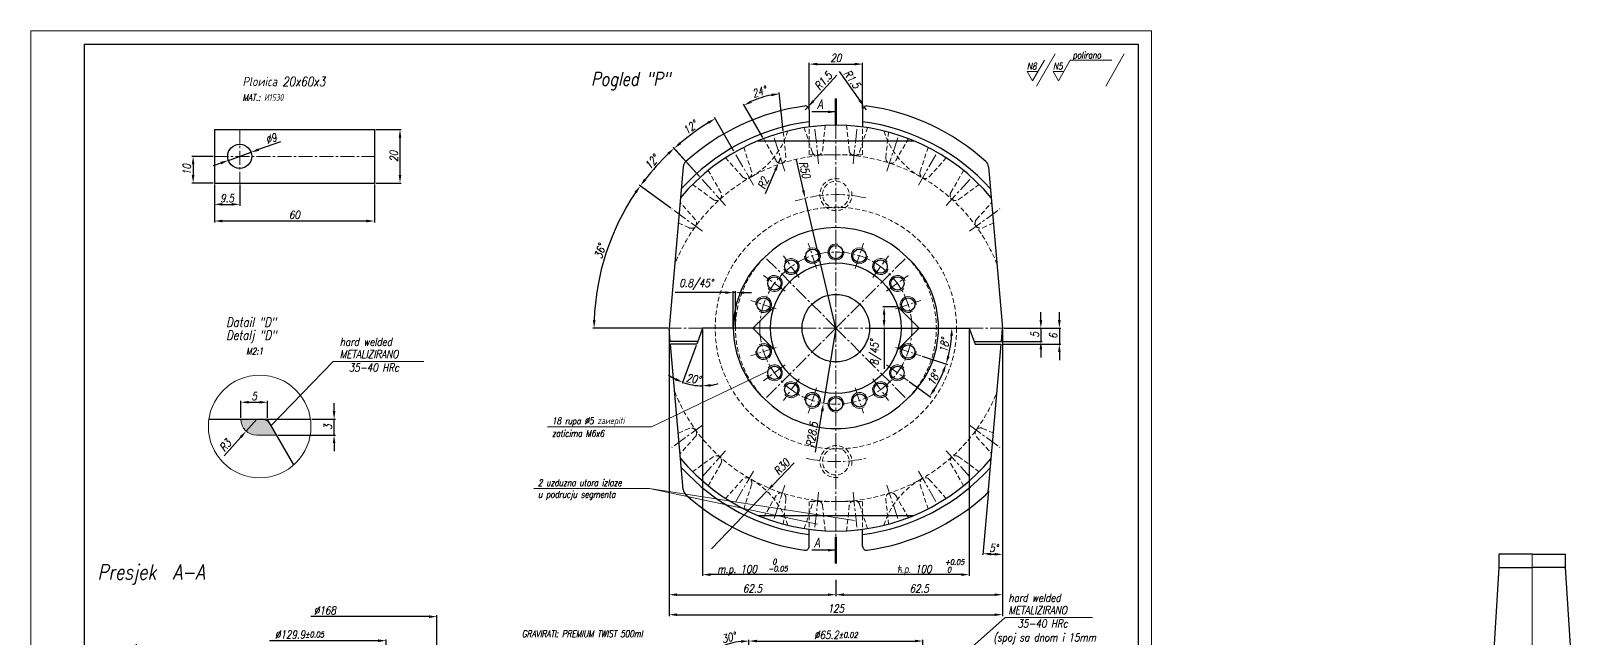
# Model space of a CAD drawing. Extents: x 459 to 1045, y -63 to 613.
# Drawn here: x 459 to 1038, y 386 to 613 of the extents above; entities that cross this region are included whole.
import ezdxf

# ---------------------------------------------------------------- set-up
doc = ezdxf.new("R2010")
doc.units = 0
doc.header["$LTSCALE"] = 7
doc.header["$MEASUREMENT"] = 0
doc.linetypes.add('CENTER2', pattern=[1.125, 0.75, -0.125, 0.125, -0.125])
doc.linetypes.add('HIDDEN', pattern=[0.375, 0.25, -0.125])
doc.layers.get('0').update_dxf_attribs({"linetype": 'CONTINUOUS', "lineweight": 15})
for name, color, linetype, lineweight in [('1', 1, 'CENTER2', 15), ('2', 2, 'HIDDEN', 15), ('3', 3, 'CONTINUOUS', 30), ('4', 5, 'CONTINUOUS', 50), ('8', 250, 'CONTINUOUS', 15)]:
    doc.layers.add(name, color=color, linetype=linetype, lineweight=lineweight)
doc.styles.add('ITALICT', font='ITALICT.shx', dxfattribs={"width": 0.8, "height": 3})
doc.dimstyles.get("Standard").update_dxf_attribs({"dimtxt": 3, "dimasz": 3, "dimexe": 0.5, "dimexo": 0.5, "dimgap": 0.8, "dimtad": 1, "dimdsep": 46, "dimtxsty": 'ITALICT', "dimcen": 0.09, "dimazin": 2, "dimtfac": 1, "dimtmove": 0, "dimatfit": 3, "dimfxl": 1, "dimtolj": 1, "dimtzin": 0, "dimarcsym": 0})

# ---------------------------------------------------------------- blocks, each defined once
blk = doc.blocks.new('*D4')
at = {"color": 0, "lineweight": -2, "transparency": 16777216}
for p, q in [((751.16, 583.84), (751.16, 601.02)), ((754.16, 600.52), (768.16, 600.52)), ((771.16, 583.84), (771.16, 601.02))]:
    blk.add_line(p, q, dxfattribs=at)
at = {"color": 0, "transparency": 16777216}
for points in [[(754.16, 601.02), (754.16, 600.02), (751.16, 600.52)], [(768.16, 601.02), (768.16, 600.02), (771.16, 600.52)]]:
    blk.add_solid(points, dxfattribs=at)
at = {"color": 0, "transparency": 16777216, "insert": (761.16, 602.82), "char_height": 3, "attachment_point": 5, "style": 'ITALICT'}
blk.add_mtext('\\A1;20', dxfattribs=at)
blk = doc.blocks.new('*D5')
at = {"color": 0, "lineweight": -2, "transparency": 16777216}
for p, q in [((740.46, 565.36), (739.67, 563.53)), ((734.77, 552.11), (738.49, 560.77))]:
    blk.add_line(p, q, dxfattribs=at)
at = {"color": 0, "transparency": 16777216}
blk.add_solid([(738.03, 560.97), (738.95, 560.57), (739.67, 563.53)], dxfattribs=at)
at = {"color": 0, "transparency": 16777216, "insert": (733.92, 555.96), "char_height": 3, "attachment_point": 5, "rotation": 66.75958, "style": 'ITALICT'}
blk.add_mtext('\\A1;R2', dxfattribs=at)
blk = doc.blocks.new('*D6')
at = {"color": 0, "lineweight": -2, "transparency": 16777216}
for p, q in [((719.71, 514.95), (700.94, 514.95)), ((722.71, 502.14), (722.71, 515.45)), ((723.59, 514.95), (722.71, 514.95)), ((723.59, 502.14), (723.59, 515.45)), ((726.59, 514.95), (729.59, 514.95))]:
    blk.add_line(p, q, dxfattribs=at)
at = {"color": 0, "transparency": 16777216}
for points in [[(719.71, 515.45), (719.71, 514.45), (722.71, 514.95)], [(726.59, 515.45), (726.59, 514.45), (723.59, 514.95)]]:
    blk.add_solid(points, dxfattribs=at)
at = {"color": 0, "transparency": 16777216, "insert": (708.83, 518.03), "char_height": 3, "attachment_point": 5, "style": 'ITALICT'}
blk.add_mtext('\\A1;0.8/45%%d', dxfattribs=at)
blk = doc.blocks.new('*D7')
at = {"color": 0, "lineweight": -2, "transparency": 16777216}
for p, q in [((837.99, 504.64), (837.99, 507.64)), ((824.16, 501.64), (838.49, 501.64)), ((837.99, 501.64), (837.99, 496.64)), ((823.73, 496.64), (838.49, 496.64)), ((837.99, 493.64), (837.99, 490.64))]:
    blk.add_line(p, q, dxfattribs=at)
at = {"color": 0, "transparency": 16777216}
for points in [[(837.49, 504.64), (838.49, 504.64), (837.99, 501.64)], [(837.49, 493.64), (838.49, 493.64), (837.99, 496.64)]]:
    blk.add_solid(points, dxfattribs=at)
at = {"color": 0, "transparency": 16777216, "insert": (835.69, 499.14), "char_height": 3, "attachment_point": 5, "rotation": 90, "style": 'ITALICT'}
blk.add_mtext('\\A1;5', dxfattribs=at)
blk = doc.blocks.new('*D8')
at = {"color": 0, "lineweight": -2, "transparency": 16777216}
for p, q in [((844.92, 504.64), (844.92, 507.64)), ((838.49, 501.64), (845.42, 501.64)), ((844.92, 501.64), (844.92, 495.64)), ((823.64, 495.64), (845.42, 495.64)), ((844.92, 492.64), (844.92, 489.64))]:
    blk.add_line(p, q, dxfattribs=at)
at = {"color": 0, "transparency": 16777216}
for points in [[(844.42, 504.64), (845.42, 504.64), (844.92, 501.64)], [(844.42, 492.64), (845.42, 492.64), (844.92, 495.64)]]:
    blk.add_solid(points, dxfattribs=at)
at = {"color": 0, "transparency": 16777216, "insert": (842.62, 498.64), "char_height": 3, "attachment_point": 5, "rotation": 90, "style": 'ITALICT'}
blk.add_mtext('\\A1;6', dxfattribs=at)
blk = doc.blocks.new('*D9')
at = {"color": 0, "lineweight": -2, "transparency": 16777216}
for p, q in [((709.98, 558.49), (700.19, 569.37)), ((699.27, 546.61), (687.44, 555.21))]:
    blk.add_line(p, q, dxfattribs=at)
blk.add_arc((761.16, 501.64), 90.63, 133.89671, 142.10329, dxfattribs=at)
at = {"color": 0, "transparency": 16777216}
for points in [[(697.99, 567.32), (698.67, 566.58), (700.52, 568.99)], [(690.05, 557.01), (689.25, 557.61), (687.84, 554.91)]]:
    blk.add_solid(points, dxfattribs=at)
at = {"color": 0, "transparency": 16777216, "insert": (692.11, 563.83), "char_height": 3, "attachment_point": 5, "rotation": 48, "style": 'ITALICT'}
blk.add_mtext('\\A1;12°', dxfattribs=at)
blk = doc.blocks.new('*D10')
at = {"color": 0, "lineweight": -2, "transparency": 16777216}
for p, q in [((722.91, 567.89), (715.62, 580.52)), ((709.98, 558.49), (700.22, 569.33))]:
    blk.add_line(p, q, dxfattribs=at)
blk.add_arc((761.16, 501.64), 90.58, 121.89764, 130.10236, dxfattribs=at)
at = {"color": 0, "transparency": 16777216}
for points in [[(713.04, 578.98), (713.56, 578.12), (715.87, 580.09)], [(703.14, 570.55), (702.49, 571.31), (700.55, 568.96)]]:
    blk.add_solid(points, dxfattribs=at)
at = {"color": 0, "transparency": 16777216, "insert": (706.57, 576.79), "char_height": 3, "attachment_point": 5, "rotation": 36, "style": 'ITALICT'}
blk.add_mtext('\\A1;12°', dxfattribs=at)
blk = doc.blocks.new('*D11')
at = {"color": 0, "lineweight": -2, "transparency": 16777216}
for p, q in [((746.22, 564.7), (748.94, 553.22)), ((761.16, 501.64), (749.64, 550.3))]:
    blk.add_line(p, q, dxfattribs=at)
at = {"color": 0, "transparency": 16777216}
blk.add_solid([(749.43, 553.33), (748.46, 553.1), (749.64, 550.3)], dxfattribs=at)
at = {"color": 0, "transparency": 16777216, "insert": (749.48, 560.95), "char_height": 3, "attachment_point": 5, "rotation": 283.32996, "style": 'ITALICT'}
blk.add_mtext('\\A1;R50', dxfattribs=at)
blk = doc.blocks.new('*D12')
at = {"color": 0, "lineweight": -2, "transparency": 16777216}
for p, q in [((823.66, 461.79), (823.66, 416.4)), ((818.33, 440.71), (816.23, 416.72))]:
    blk.add_line(p, q, dxfattribs=at)
blk.add_arc((823.66, 501.64), 84.74, 267.02843, 267.97157, dxfattribs=at)
at = {"color": 0, "transparency": 16777216}
for points in [[(819.24, 416.52), (819.31, 417.51), (816.28, 417.22)], [(820.67, 417.45), (820.66, 416.45), (823.66, 416.9)]]:
    blk.add_solid(points, dxfattribs=at)
at = {"color": 0, "transparency": 16777216, "insert": (820.34, 419.27), "char_height": 3, "attachment_point": 5, "rotation": 357.68914, "style": 'ITALICT'}
blk.add_mtext('\\A1;5°', dxfattribs=at)
blk = doc.blocks.new('*D13')
at = {"color": 0, "lineweight": -2, "transparency": 16777216}
for p, q in [((698.66, 501.14), (698.66, 401.3)), ((761.16, 407.34), (761.16, 401.3)), ((701.66, 401.8), (758.16, 401.8))]:
    blk.add_line(p, q, dxfattribs=at)
at = {"color": 0, "transparency": 16777216}
for points in [[(701.66, 402.3), (701.66, 401.3), (698.66, 401.8)], [(758.16, 402.3), (758.16, 401.3), (761.16, 401.8)]]:
    blk.add_solid(points, dxfattribs=at)
at = {"color": 0, "transparency": 16777216, "insert": (729.91, 404.1), "char_height": 3, "attachment_point": 5, "style": 'ITALICT'}
blk.add_mtext('\\A1;62.5', dxfattribs=at)
blk = doc.blocks.new('*D14')
at = {"color": 0, "lineweight": -2, "transparency": 16777216}
for p, q in [((823.66, 501.14), (823.66, 401.3)), ((761.16, 407.34), (761.16, 401.3)), ((764.16, 401.8), (820.66, 401.8))]:
    blk.add_line(p, q, dxfattribs=at)
at = {"color": 0, "transparency": 16777216}
for points in [[(764.16, 402.3), (764.16, 401.3), (761.16, 401.8)], [(820.66, 402.3), (820.66, 401.3), (823.66, 401.8)]]:
    blk.add_solid(points, dxfattribs=at)
at = {"color": 0, "transparency": 16777216, "insert": (792.41, 404.1), "char_height": 3, "attachment_point": 5, "style": 'ITALICT'}
blk.add_mtext('\\A1;62.5', dxfattribs=at)
blk = doc.blocks.new('*D15')
at = {"color": 0, "lineweight": -2, "transparency": 16777216}
for p, q in [((728.56, 358.12), (728.56, 384.94)), ((731.56, 384.44), (790.76, 384.44)), ((793.76, 358.12), (793.76, 384.94))]:
    blk.add_line(p, q, dxfattribs=at)
at = {"color": 0, "transparency": 16777216}
for points in [[(731.56, 384.94), (731.56, 383.94), (728.56, 384.44)], [(790.76, 384.94), (790.76, 383.94), (793.76, 384.44)]]:
    blk.add_solid(points, dxfattribs=at)
at = {"color": 0, "transparency": 16777216, "insert": (761.16, 386.74), "char_height": 3, "attachment_point": 5, "style": 'ITALICT'}
blk.add_mtext('\\A1;%%c65.2{}{\\H0.71x;\\C3;%%p0.02}', dxfattribs=at)
blk = doc.blocks.new('*D42')
at = {"color": 0, "lineweight": -2, "transparency": 16777216}
for p, q in [((589.58, 384.58), (548.84, 384.58)), ((592.58, 364.62), (592.58, 385.08))]:
    blk.add_line(p, q, dxfattribs=at)
at = {"color": 0, "transparency": 16777216}
blk.add_solid([(589.58, 385.08), (589.58, 384.08), (592.58, 384.58)], dxfattribs=at)
at = {"color": 0, "transparency": 16777216, "insert": (560.11, 386.88), "char_height": 3, "attachment_point": 5, "style": 'ITALICT'}
blk.add_mtext('\\A1;%%c129.9{}{\\H0.71x;\\C3;%%p0.05}', dxfattribs=at)
blk = doc.blocks.new('*D43')
at = {"color": 0, "lineweight": -2, "transparency": 16777216}
for p, q in [((608.63, 393.58), (564.38, 393.58)), ((611.63, 340.92), (611.63, 394.08))]:
    blk.add_line(p, q, dxfattribs=at)
at = {"color": 0, "transparency": 16777216}
blk.add_solid([(608.63, 394.08), (608.63, 393.08), (611.63, 393.58)], dxfattribs=at)
at = {"color": 0, "transparency": 16777216, "insert": (569.63, 395.88), "char_height": 3, "attachment_point": 5, "style": 'ITALICT'}
blk.add_mtext('\\A1;%%c168', dxfattribs=at)
blk = doc.blocks.new('*D47')
at = {"color": 0, "lineweight": -2, "transparency": 16777216}
for p, q in [((733.72, 573.04), (726.5, 585.54)), ((741.4, 575.54), (739.89, 589.89))]:
    blk.add_line(p, q, dxfattribs=at)
blk.add_arc((743.43, 556.22), 33.36, 101.15478, 114.84522, dxfattribs=at)
at = {"color": 0, "transparency": 16777216}
for points in [[(729.65, 586.04), (729.19, 586.93), (726.75, 585.1)], [(736.9, 589.44), (737.05, 588.45), (739.95, 589.39)]]:
    blk.add_solid(points, dxfattribs=at)
at = {"color": 0, "transparency": 16777216, "insert": (732.41, 590.13), "char_height": 3, "attachment_point": 5, "rotation": 18, "style": 'ITALICT'}
blk.add_mtext('\\A1;24°', dxfattribs=at)
blk = doc.blocks.new('*D49')
at = {"color": 0, "lineweight": -2, "transparency": 16777216}
for p, q in [((762.41, 597.73), (770.05, 587)), ((772.66, 583.34), (771.79, 584.56))]:
    blk.add_line(p, q, dxfattribs=at)
at = {"color": 0, "transparency": 16777216}
blk.add_solid([(770.46, 587.29), (769.65, 586.71), (771.79, 584.56)], dxfattribs=at)
at = {"color": 0, "transparency": 16777216, "insert": (767.23, 594.92), "char_height": 3, "attachment_point": 5, "rotation": 305.47659, "style": 'ITALICT'}
blk.add_mtext('\\A1;R1.5', dxfattribs=at)
blk = doc.blocks.new('*D50')
at = {"color": 0, "lineweight": -2, "transparency": 16777216}
for p, q in [((761.55, 596.42), (752.69, 586.67)), ((749.66, 583.34), (750.67, 584.45))]:
    blk.add_line(p, q, dxfattribs=at)
at = {"color": 0, "transparency": 16777216}
blk.add_solid([(752.32, 587), (753.06, 586.33), (750.67, 584.45)], dxfattribs=at)
at = {"color": 0, "transparency": 16777216, "insert": (756.43, 594.2), "char_height": 3, "attachment_point": 5, "rotation": 47.732, "style": 'ITALICT'}
blk.add_mtext('\\A1;R1.5', dxfattribs=at)
blk = doc.blocks.new('*D52')
at = {"color": 0, "lineweight": -2, "transparency": 16777216}
for p, q in [((499.05, 367.12), (499.05, 383.28)), ((527.13, 367.12), (498.55, 367.12)), ((499.05, 360.62), (499.05, 364.12)), ((527.13, 357.62), (498.55, 357.62))]:
    blk.add_line(p, q, dxfattribs=at)
at = {"color": 0, "transparency": 16777216}
for points in [[(498.55, 364.12), (499.55, 364.12), (499.05, 367.12)], [(498.55, 360.62), (499.55, 360.62), (499.05, 357.62)]]:
    blk.add_solid(points, dxfattribs=at)
at = {"color": 0, "transparency": 16777216, "insert": (495.76, 376.7), "char_height": 3, "attachment_point": 5, "rotation": 90, "style": 'ITALICT'}
blk.add_mtext('\\A1;9.5{}{\\H0.71x;\\C3;\\S+0.1^ -0.0;}', dxfattribs=at)
blk = doc.blocks.new('*D62')
at = {"color": 0, "lineweight": -2, "transparency": 16777216}
for p, q in [((711.16, 501.14), (711.16, 408.81)), ((811.16, 501.14), (811.16, 408.81)), ((808.16, 409.31), (714.16, 409.31))]:
    blk.add_line(p, q, dxfattribs=at)
at = {"color": 0, "transparency": 16777216}
for points in [[(714.16, 409.81), (714.16, 408.81), (711.16, 409.31)], [(808.16, 409.81), (808.16, 408.81), (811.16, 409.31)]]:
    blk.add_solid(points, dxfattribs=at)
blk = doc.blocks.new('*D63')
at = {"color": 0, "lineweight": -2, "transparency": 16777216}
for p, q in [((783.82, 509.64), (778.72, 509.64)), ((779.22, 506.64), (779.22, 504.64)), ((779.22, 501.64), (779.22, 486.42))]:
    blk.add_line(p, q, dxfattribs=at)
at = {"color": 0, "transparency": 16777216}
for points in [[(778.72, 506.64), (779.72, 506.64), (779.22, 509.64)], [(778.72, 504.64), (779.72, 504.64), (779.22, 501.64)]]:
    blk.add_solid(points, dxfattribs=at)
at = {"color": 0, "transparency": 16777216, "insert": (776.13, 492.53), "char_height": 3, "attachment_point": 5, "rotation": 90, "style": 'ITALICT'}
blk.add_mtext('\\A1;8/45°', dxfattribs=at)
blk = doc.blocks.new('*D64')
at = {"color": 0, "lineweight": -2, "transparency": 16777216}
for p, q in [((588.69, 575.98), (598.27, 575.98)), ((597.77, 572.98), (597.77, 558.98)), ((588.69, 555.98), (598.27, 555.98))]:
    blk.add_line(p, q, dxfattribs=at)
at = {"color": 0, "transparency": 16777216}
for points in [[(597.27, 572.98), (598.27, 572.98), (597.77, 575.98)], [(597.27, 558.98), (598.27, 558.98), (597.77, 555.98)]]:
    blk.add_solid(points, dxfattribs=at)
at = {"color": 0, "transparency": 16777216, "insert": (595.47, 565.98), "char_height": 3, "attachment_point": 5, "rotation": 90, "style": 'ITALICT'}
blk.add_mtext('\\A1;20', dxfattribs=at)
blk = doc.blocks.new('*D65')
at = {"color": 0, "lineweight": -2, "transparency": 16777216}
for p, q in [((528.19, 555.48), (528.19, 541.25)), ((588.19, 555.48), (588.19, 541.25)), ((585.19, 541.75), (531.19, 541.75))]:
    blk.add_line(p, q, dxfattribs=at)
at = {"color": 0, "transparency": 16777216}
for points in [[(531.19, 542.25), (531.19, 541.25), (528.19, 541.75)], [(585.19, 542.25), (585.19, 541.25), (588.19, 541.75)]]:
    blk.add_solid(points, dxfattribs=at)
at = {"color": 0, "transparency": 16777216, "insert": (558.19, 544.05), "char_height": 3, "attachment_point": 5, "style": 'ITALICT'}
blk.add_mtext('\\A1;60', dxfattribs=at)
blk = doc.blocks.new('*D66')
at = {"color": 0, "lineweight": -2, "transparency": 16777216}
for p, q in [((528.19, 555.48), (528.19, 547.5)), ((537.69, 555.48), (537.69, 547.5)), ((531.19, 548), (534.69, 548))]:
    blk.add_line(p, q, dxfattribs=at)
at = {"color": 0, "transparency": 16777216}
for points in [[(531.19, 548.5), (531.19, 547.5), (528.19, 548)], [(534.69, 548.5), (534.69, 547.5), (537.69, 548)]]:
    blk.add_solid(points, dxfattribs=at)
at = {"color": 0, "transparency": 16777216, "insert": (532.94, 550.3), "char_height": 3, "attachment_point": 5, "style": 'ITALICT'}
blk.add_mtext('\\A1;9.5', dxfattribs=at)
blk = doc.blocks.new('*D67')
at = {"color": 0, "lineweight": -2, "transparency": 16777216}
for p, q in [((527.69, 565.98), (519.72, 565.98)), ((520.22, 562.98), (520.22, 558.98)), ((527.69, 555.98), (519.72, 555.98))]:
    blk.add_line(p, q, dxfattribs=at)
at = {"color": 0, "transparency": 16777216}
for points in [[(519.72, 562.98), (520.72, 562.98), (520.22, 565.98)], [(519.72, 558.98), (520.72, 558.98), (520.22, 555.98)]]:
    blk.add_solid(points, dxfattribs=at)
at = {"color": 0, "transparency": 16777216, "insert": (517.92, 560.98), "char_height": 3, "attachment_point": 5, "rotation": 90, "style": 'ITALICT'}
blk.add_mtext('\\A1;10', dxfattribs=at)
blk = doc.blocks.new('*D68')
at = {"color": 0, "lineweight": -2, "transparency": 16777216}
for p, q in [((533.45, 564.47), (541.93, 567.49)), ((552.97, 571.41), (544.76, 568.49)), ((530.62, 563.47), (527.8, 562.46))]:
    blk.add_line(p, q, dxfattribs=at)
at = {"color": 0, "transparency": 16777216}
for points in [[(544.59, 568.96), (544.92, 568.02), (541.93, 567.49)], [(530.46, 563.94), (530.79, 562.99), (533.45, 564.47)]]:
    blk.add_solid(points, dxfattribs=at)
at = {"color": 0, "transparency": 16777216, "insert": (549.5, 572.62), "char_height": 3, "attachment_point": 5, "rotation": 19.57475, "style": 'ITALICT'}
blk.add_mtext('\\A1;∅9', dxfattribs=at)
blk = doc.blocks.new('*D72')
at = {"color": 0, "lineweight": -2, "transparency": 16777216}
for p, q in [((699.27, 546.61), (687.43, 555.21)), ((698.16, 501.64), (670.03, 501.64))]:
    blk.add_line(p, q, dxfattribs=at)
blk.add_arc((761.16, 501.64), 90.64, 145.89648, 178.10352, dxfattribs=at)
at = {"color": 0, "transparency": 16777216}
for points in [[(685.7, 552.75), (686.52, 552.18), (687.84, 554.92)], [(671.07, 504.64), (670.07, 504.65), (670.53, 501.64)]]:
    blk.add_solid(points, dxfattribs=at)
at = {"color": 0, "transparency": 16777216, "insert": (672.77, 530.36), "char_height": 3, "attachment_point": 5, "rotation": 72, "style": 'ITALICT'}
blk.add_mtext('\\A1;36°', dxfattribs=at)
blk = doc.blocks.new('*D73')
at = {"color": 0, "lineweight": -2, "transparency": 16777216}
for p, q in [((745.56, 451.24), (737.38, 442.73)), ((714.5, 418.95), (735.3, 440.57))]:
    blk.add_line(p, q, dxfattribs=at)
at = {"color": 0, "transparency": 16777216}
blk.add_solid([(737.02, 443.08), (737.74, 442.39), (735.3, 440.57)], dxfattribs=at)
at = {"color": 0, "transparency": 16777216, "insert": (740.85, 449.66), "char_height": 3, "attachment_point": 5, "rotation": 46.11017, "style": 'ITALICT'}
blk.add_mtext('\\A1;R30', dxfattribs=at)
blk = doc.blocks.new('*D84')
at = {"color": 0, "lineweight": -2, "transparency": 16777216}
for p, q in [((761.16, 501.64), (756.51, 473.53)), ((753.48, 455.2), (756.02, 470.57))]:
    blk.add_line(p, q, dxfattribs=at)
at = {"color": 0, "transparency": 16777216}
blk.add_solid([(755.53, 470.65), (756.52, 470.49), (756.51, 473.53)], dxfattribs=at)
at = {"color": 0, "transparency": 16777216, "insert": (752.24, 461.78), "char_height": 3, "attachment_point": 5, "rotation": 80.60445, "style": 'ITALICT'}
blk.add_mtext('\\A1;R28.5', dxfattribs=at)
blk = doc.blocks.new('*D85')
at = {"color": 0, "lineweight": -2, "transparency": 16777216}
blk.add_line((793.5, 491.14), (802.97, 488.06), dxfattribs=at)
blk.add_arc((761.16, 501.64), 43.46, 345.95615, 356.04385, dxfattribs=at)
at = {"color": 0, "transparency": 16777216}
for points in [[(804.02, 498.66), (805.02, 498.63), (804.62, 501.64)], [(803.8, 490.96), (802.84, 491.24), (802.49, 488.22)]]:
    blk.add_solid(points, dxfattribs=at)
at = {"color": 0, "transparency": 16777216, "insert": (801.81, 495.21), "char_height": 3, "attachment_point": 5, "rotation": 81, "style": 'ITALICT'}
blk.add_mtext('\\A1;18°', dxfattribs=at)
blk = doc.blocks.new('*D86')
at = {"color": 0, "lineweight": -2, "transparency": 16777216}
for p, q in [((793.5, 491.14), (802.95, 488.07)), ((788.67, 481.66), (796.71, 475.82))]:
    blk.add_line(p, q, dxfattribs=at)
blk.add_arc((761.16, 501.64), 43.43, 327.95825, 338.04175, dxfattribs=at)
at = {"color": 0, "transparency": 16777216}
for points in [[(800.98, 485.57), (801.92, 485.23), (802.47, 488.22)], [(798.4, 478.32), (797.57, 478.88), (796.3, 476.11)]]:
    blk.add_solid(points, dxfattribs=at)
at = {"color": 0, "transparency": 16777216, "insert": (797.81, 482.97), "char_height": 3, "attachment_point": 5, "rotation": 63, "style": 'ITALICT'}
blk.add_mtext('\\A1;18°', dxfattribs=at)
blk = doc.blocks.new('*D87')
at = {"color": 0, "lineweight": -2, "transparency": 16777216}
for p, q in [((711.16, 500.64), (711.16, 479.52)), ((708.81, 495.17), (703.6, 480.85))]:
    blk.add_line(p, q, dxfattribs=at)
for start, end in [(234.09187, 242.04594), (250, 270), (277.95406, 285.90813)]:
    blk.add_arc((711.16, 501.64), 21.63, start, end, dxfattribs=at)
at = {"color": 0, "transparency": 16777216}
for points in [[(701.23, 483), (700.82, 482.08), (703.77, 481.32)], [(714.19, 479.73), (714.12, 480.72), (711.16, 480.02)]]:
    blk.add_solid(points, dxfattribs=at)
at = {"color": 0, "transparency": 16777216, "insert": (707.73, 482.62), "char_height": 3, "attachment_point": 5, "rotation": 349.75771, "style": 'ITALICT'}
blk.add_mtext('\\A1;20°', dxfattribs=at)
blk = doc.blocks.new('*D91')
at = {"color": 0, "lineweight": -2, "transparency": 16777216}
for p, q in [((698.66, 501.14), (698.66, 393.81)), ((823.66, 501.14), (823.66, 393.81)), ((701.66, 394.31), (820.66, 394.31))]:
    blk.add_line(p, q, dxfattribs=at)
at = {"color": 0, "transparency": 16777216}
for points in [[(701.66, 394.81), (701.66, 393.81), (698.66, 394.31)], [(820.66, 394.81), (820.66, 393.81), (823.66, 394.31)]]:
    blk.add_solid(points, dxfattribs=at)
at = {"color": 0, "transparency": 16777216, "insert": (761.16, 396.61), "char_height": 3, "attachment_point": 5, "style": 'ITALICT'}
blk.add_mtext('\\A1;125', dxfattribs=at)
blk = doc.blocks.new('*D92')
at = {"color": 0, "lineweight": -2, "transparency": 16777216}
for p, q in [((728.56, 358.62), (728.56, 384.95)), ((723.41, 366.55), (714.9, 381.29))]:
    blk.add_line(p, q, dxfattribs=at)
blk.add_arc((728.56, 357.62), 26.83, 96.40933, 113.59067, dxfattribs=at)
at = {"color": 0, "transparency": 16777216}
for points in [[(718.05, 381.76), (717.6, 382.66), (715.15, 380.86)], [(725.54, 384.78), (725.6, 383.79), (728.56, 384.45)]]:
    blk.add_solid(points, dxfattribs=at)
at = {"color": 0, "transparency": 16777216, "insert": (721.02, 385.76), "char_height": 3, "attachment_point": 5, "rotation": 15, "style": 'ITALICT'}
blk.add_mtext('\\A1;30°', dxfattribs=at)
blk = doc.blocks.new('*D97')
at = {"color": 0, "lineweight": -2, "transparency": 16777216}
for p, q in [((544.11, 467.57), (540.12, 463.08)), ((531.88, 453.82), (538.13, 460.84))]:
    blk.add_line(p, q, dxfattribs=at)
at = {"color": 0, "transparency": 16777216}
blk.add_solid([(537.75, 461.17), (538.5, 460.51), (540.12, 463.08)], dxfattribs=at)
at = {"color": 0, "transparency": 16777216, "insert": (532.29, 457.74), "char_height": 3, "attachment_point": 5, "rotation": 48.34811, "style": 'ITALICT'}
blk.add_mtext('\\A1;R3', dxfattribs=at)
blk = doc.blocks.new('*D98')
at = {"color": 0, "lineweight": -2, "transparency": 16777216}
for p, q in [((573.06, 470.57), (573.06, 473.57)), ((564.71, 467.57), (573.56, 467.57)), ((573.06, 461.57), (573.06, 467.57)), ((552.07, 461.57), (573.56, 461.57)), ((573.06, 458.57), (573.06, 455.57))]:
    blk.add_line(p, q, dxfattribs=at)
at = {"color": 0, "transparency": 16777216}
for points in [[(572.56, 470.57), (573.56, 470.57), (573.06, 467.57)], [(572.56, 458.57), (573.56, 458.57), (573.06, 461.57)]]:
    blk.add_solid(points, dxfattribs=at)
at = {"color": 0, "transparency": 16777216, "insert": (570.76, 464.57), "char_height": 3, "attachment_point": 5, "rotation": 90, "style": 'ITALICT'}
blk.add_mtext('\\A1;3', dxfattribs=at)
blk = doc.blocks.new('*D99')
at = {"color": 0, "lineweight": -2, "transparency": 16777216}
for p, q in [((538.11, 468.07), (538.11, 474.38)), ((548.11, 468.07), (548.11, 474.38)), ((541.11, 473.88), (545.11, 473.88))]:
    blk.add_line(p, q, dxfattribs=at)
at = {"color": 0, "transparency": 16777216}
for points in [[(541.11, 474.38), (541.11, 473.38), (538.11, 473.88)], [(545.11, 474.38), (545.11, 473.38), (548.11, 473.88)]]:
    blk.add_solid(points, dxfattribs=at)
at = {"color": 0, "transparency": 16777216, "insert": (543.11, 476.18), "char_height": 3, "attachment_point": 5, "style": 'ITALICT'}
blk.add_mtext('\\A1;5', dxfattribs=at)

msp = doc.modelspace()

# ---------------------------------------------------------------- hatches: boundary and pattern name
h = msp.add_hatch(color=256)
h.dxf.hatch_style = 1
h.paths.add_polyline_path([(551.5717, 461.5654), (549.2623, 465.5654, 0.26794919), (545.7982, 467.5654), (538.1076, 467.5654, 0.41421356), (544.1076, 461.5654)])

# ---------------------------------------------------------------- linework, layer by layer
for p, q in [((459.4079, 612.9628), (459.4079, 12.3608)), ((459.4079, 612.9628), (879.4079, 612.9628)), ((879.4079, 612.9628), (879.4079, 12.3608)), ((839.3242, 602.0084), (834.8661, 594.2867)), ((843.3166, 604.3451), (836.354, 592.2855)), ((849.0134, 602.0084), (844.5553, 594.2867)), ((849.0134, 602.0084), (864.5905, 602.0084)), ((869.2749, 604.3451), (862.3123, 592.2855)), ((832.8626, 597.7569), (836.8696, 597.7569)), ((834.8661, 594.2867), (832.8626, 597.7569)), ((842.5518, 597.7569), (846.5588, 597.7569)), ((844.5553, 594.2867), (842.5518, 597.7569)), ((572.7089, 489.1912), (549.4651, 465.2141)), ((606.6576, 489.1912), (572.7089, 489.1912)), ((692.0413, 464.6299), (735.6846, 485.5092)), ((653.0171, 464.6299), (692.0413, 464.6299)), ((544.1076, 461.5654), (551.5717, 461.5654)), ((647.9492, 441.5866), (691.3542, 441.5866)), ((768.1589, 429.6477), (691.3542, 441.5866)), ((691.3542, 441.5866), (754.298, 428.1823)), ((1022.1318, 416.9367), (1022.1318, 194.9367)), ((824.6164, 393.3021), (784.3242, 357.621)), ((857.2871, 393.3021), (824.6164, 393.3021))]:
    msp.add_line(p, q)
msp.add_circle((545.1725, 464.7978), 19.2369)
for centre, radius, start, end in [((761.1642, 530.1441), 3, 76.0321309, 8.7954747), ((744.4124, 524.7011), 3, 200.3159323, 143.9290602), ((752.3573, 528.7492), 3, 182.3159323, 125.9290602), ((769.9712, 528.7492), 3, 54.0709398, 357.6840677), ((777.9161, 524.7011), 3, 36.0709398, 339.6840677), ((738.1073, 518.3959), 3, 218.3159323, 161.9290602), ((784.2212, 518.3959), 3, 18.0709398, 321.6840677), ((734.0591, 510.4511), 3, 236.3159323, 179.9290602), ((788.2694, 510.4511), 3, 0.0709398, 303.6840677), ((734.0591, 492.8371), 3, 180.0709398, 123.6840677), ((788.2694, 492.8371), 3, 56.3159323, 359.9290602), ((738.1073, 484.8922), 3, 198.0709398, 141.6840677), ((784.2212, 484.8922), 3, 38.3159323, 341.9290602), ((744.4124, 478.5871), 3, 216.0709398, 159.6840677), ((777.9161, 478.5871), 3, 20.3159323, 323.9290602), ((752.3573, 474.539), 3, 234.0709398, 177.6840677), ((761.1642, 473.1441), 3, 351.2045253, 283.9678691), ((769.9712, 474.539), 3, 2.3159323, 305.9290602), ((544.1076, 467.5654), 6, 180, 270)]:
    msp.add_arc(centre, radius, start, end)
at = {"layer": '1'}
for p, q in [((761.1642, 501.6441), (761.1642, 586.4283)), ((537.6898, 575.9778), (537.6898, 555.9778)), ((742.0562, 560.4525), (737.6789, 573.9244)), ((754.7007, 563.1402), (753.2201, 577.2277)), ((767.6277, 563.1402), (769.1084, 577.2277)), ((780.2723, 560.4525), (784.6495, 573.9244)), ((730.2468, 555.1946), (723.1642, 567.462)), ((792.0817, 555.1946), (799.1642, 567.462)), ((528.1898, 565.9778), (588.1898, 565.9778)), ((719.7886, 547.5963), (710.3103, 558.1231)), ((802.5398, 547.5963), (812.0182, 558.1231)), ((711.1388, 537.9897), (699.6789, 546.3157)), ((811.1897, 537.9897), (822.6495, 546.3157)), ((753.9023, 523.9939), (750.8122, 533.5045)), ((768.4261, 523.9939), (771.5163, 533.5045)), ((761.1642, 501.6441), (734.5417, 528.2666)), ((747.3513, 520.656), (741.4734, 528.7461)), ((761.1642, 501.6441), (787.7868, 528.2666)), ((774.9772, 520.656), (780.855, 528.7461)), ((742.1523, 515.457), (734.0622, 521.3349)), ((780.1761, 515.457), (788.2663, 521.3349)), ((738.8144, 508.906), (729.3038, 511.9961)), ((783.5141, 508.906), (793.0246, 511.9961)), ((711.1642, 501.6441), (698.6642, 501.6441)), ((761.1642, 501.6441), (734.5417, 475.0215)), ((748.5142, 501.6441), (773.8142, 501.6441)), ((761.1642, 501.6441), (787.7868, 475.0215)), ((761.1642, 501.6441), (761.1642, 416.8599)), ((811.1642, 501.6441), (823.6642, 501.6441)), ((738.8144, 494.3822), (729.3038, 491.292)), ((783.5141, 494.3822), (793.0246, 491.292)), ((742.1523, 487.8311), (734.0622, 481.9533)), ((780.1761, 487.8311), (788.2663, 481.9533)), ((747.3513, 482.6322), (741.4734, 474.542)), ((774.9772, 482.6322), (780.855, 474.542)), ((753.9023, 479.2942), (750.8122, 469.7837)), ((768.4261, 479.2942), (771.5163, 469.7837)), ((711.1388, 465.2984), (699.6789, 456.9724)), ((811.1897, 465.2984), (822.6495, 456.9724)), ((719.7886, 455.6918), (710.3103, 445.1651)), ((802.5398, 455.6918), (812.0182, 445.1651)), ((730.2468, 448.0935), (723.1642, 435.8261)), ((792.0817, 448.0935), (799.1642, 435.8261)), ((742.0562, 442.8356), (737.6789, 429.3638)), ((754.7007, 440.1479), (753.2201, 426.0604)), ((767.6277, 440.1479), (769.1084, 426.0604)), ((780.2723, 442.8356), (784.6495, 429.3638))]:
    msp.add_line(p, q, dxfattribs=at)
for radius, start, end in [(50, 77.0774781, 107.7699492), (28.5, 0.000016, 179.999984), (28.5, 180.000016, 359.999984), (50, 257.0774781, 282.9225219)]:
    msp.add_arc((761.1642, 501.6441), radius, start, end, dxfattribs=at)
at = {"layer": '2'}
for p, q in [((742.4491, 565.5739), (741.4538, 575.0436)), ((752.2587, 567.659), (749.3163, 576.7149)), ((751.1642, 566.5941), (751.1642, 576.9833)), ((756.1499, 568.068), (757.1452, 577.5377)), ((766.1786, 568.068), (765.1833, 577.5377)), ((770.0698, 567.659), (773.0122, 576.7149)), ((771.1642, 566.5941), (771.1642, 576.9833)), ((779.8793, 565.5739), (780.8746, 575.0436)), ((729.5663, 560.2858), (726.6239, 569.3417)), ((738.728, 564.3648), (733.9671, 572.6111)), ((783.6004, 564.3648), (788.3614, 572.6111)), ((792.7621, 560.2858), (795.7046, 569.3417)), ((726.1779, 558.3295), (719.8065, 565.4057)), ((761.1642, 566.5941), (751.1642, 566.5941)), ((761.1642, 566.5941), (771.1642, 566.5941)), ((796.1505, 558.3295), (802.5219, 565.4057)), ((715.1569, 549.8167), (707.4535, 555.4136)), ((718.0645, 552.4348), (713.3036, 560.681)), ((804.2639, 552.4348), (809.0249, 560.681)), ((807.1716, 549.8167), (814.8749, 555.4136)), ((708.4464, 542.3639), (702.7776, 548.6598)), ((813.8821, 542.3639), (819.5509, 548.6598)), ((706.1466, 539.1986), (702.1072, 540.9971)), ((816.1818, 539.1986), (820.2213, 540.9971)), ((549.2623, 465.5654), (548.1076, 467.5654)), ((706.1466, 464.0895), (702.1072, 462.2911)), ((816.1818, 464.0895), (820.2213, 462.2911)), ((708.4464, 460.9242), (702.7776, 454.6283)), ((813.8821, 460.9242), (819.5509, 454.6283)), ((715.1569, 453.4714), (707.4535, 447.8746)), ((807.1716, 453.4714), (814.8749, 447.8746)), ((718.0645, 450.8534), (713.3036, 442.6071)), ((804.2639, 450.8534), (809.0249, 442.6071)), ((726.1779, 444.9586), (719.8065, 437.8825)), ((729.5663, 443.0023), (726.6239, 433.9465)), ((792.7621, 443.0023), (795.7046, 433.9465)), ((796.1505, 444.9586), (802.5219, 437.8825)), ((738.728, 438.9233), (733.9671, 430.6771)), ((742.4491, 437.7142), (741.4538, 428.2445)), ((752.2587, 435.6291), (749.3163, 426.5733)), ((751.1642, 436.6941), (751.1642, 426.3048)), ((761.1642, 436.6941), (751.1642, 436.6941)), ((756.1499, 435.2202), (757.1452, 425.7504)), ((761.1642, 436.6941), (771.1642, 436.6941)), ((766.1786, 435.2202), (765.1833, 425.7504)), ((770.0698, 435.6291), (773.0122, 426.5733)), ((771.1642, 436.6941), (771.1642, 426.3048)), ((779.8793, 437.7142), (780.8746, 428.2445)), ((783.6004, 438.9233), (788.3614, 430.6771))]:
    msp.add_line(p, q, dxfattribs=at)
for centre, radius in [((761.1642, 551.6441), 5), ((761.1642, 501.6441), 45.25), ((761.1642, 451.6441), 5)]:
    msp.add_circle(centre, radius, dxfattribs=at)
for centre, radius, start, end in [((714.5008, 584.3364), 30, 299.436134, 342.8331012), ((807.8277, 584.3364), 30, 197.1668988, 240.563866), ((754.1608, 568.277), 2, 198, 354), ((768.1676, 568.277), 2, 186, 342), ((761.1642, 501.6441), 64.95, 21.5408677, 158.4591323), ((740.4601, 565.3648), 2, 210, 6), ((781.8684, 565.3648), 2, 174, 330), ((727.6642, 559.6678), 2, 222, 18), ((761.1642, 551.6441), 6, 78.4358264, 13.8693651), ((794.6642, 559.6678), 2, 162, 318), ((716.3325, 551.4348), 2, 234, 30), ((805.996, 551.4348), 2, 150, 306), ((706.9601, 541.0257), 2, 246, 42), ((815.3684, 541.0257), 2, 138, 294), ((761.1642, 501.6441), 37.65, 134.9999914, 225), ((761.1642, 501.6441), 37.65, 315, 45.0000086), ((761.1642, 501.6441), 64.95, 201.5408677, 338.4591323), ((706.9601, 462.2625), 2, 318, 114), ((815.3684, 462.2625), 2, 66, 222), ((761.1642, 451.6441), 6, 346.1306349, 281.5641736), ((716.3325, 451.8534), 2, 330, 126), ((805.996, 451.8534), 2, 54, 210), ((727.6642, 443.6204), 2, 342, 138), ((794.6642, 443.6204), 2, 42, 198), ((714.5008, 418.9517), 30, 17.1668988, 60.563866), ((740.4601, 437.9233), 2, 354, 150), ((807.8277, 418.9517), 30, 119.436134, 162.8331012), ((781.8684, 437.9233), 2, 30, 186), ((754.1608, 435.0111), 2, 6, 162), ((768.1676, 435.0111), 2, 18, 174)]:
    msp.add_arc(centre, radius, start, end, dxfattribs=at)
at = {"layer": '3'}
for p, q in [((479.4079, 607.9628), (479.4079, 17.3608)), ((479.4079, 607.9628), (874.4079, 607.9628)), ((874.4079, 607.9628), (874.4079, 17.3608)), ((751.1642, 583.3386), (751.1642, 576.9833)), ((771.1642, 583.3386), (771.1642, 576.9833)), ((528.1898, 575.9778), (588.1898, 575.9778)), ((528.1898, 575.9778), (528.1898, 555.9778)), ((588.1898, 575.9778), (588.1898, 555.9778)), ((731.9242, 571.7941), (790.4042, 571.7941)), ((703.9515, 562.0782), (698.6642, 501.6441)), ((818.3769, 562.0782), (823.6642, 501.6441)), ((528.1898, 555.9778), (588.1898, 555.9778)), ((738.0072, 509.6441), (730.0072, 501.6441)), ((784.3213, 509.6441), (792.3213, 501.6441)), ((699.1017, 496.6441), (698.6642, 501.6441)), ((711.1642, 501.6441), (708.9804, 495.6441)), ((748.5142, 501.6441), (711.1642, 501.6441)), ((738.0072, 493.6441), (730.0072, 501.6441)), ((773.8142, 501.6441), (811.1642, 501.6441)), ((784.3213, 493.6441), (792.3213, 501.6441)), ((811.1642, 501.6441), (813.3481, 495.6441)), ((823.2268, 496.6441), (823.6642, 501.6441)), ((709.3444, 496.6441), (699.1017, 496.6441)), ((703.9515, 441.21), (699.1892, 495.6441)), ((708.9804, 495.6441), (699.1892, 495.6441)), ((812.9841, 496.6441), (823.2268, 496.6441)), ((813.3481, 495.6441), (823.1393, 495.6441)), ((818.3769, 441.21), (823.1393, 495.6441)), ((526.1357, 467.5654), (564.2093, 467.5654)), ((557.9883, 450.4515), (549.2623, 465.5654)), ((731.9242, 431.4941), (790.4042, 431.4941)), ((751.1642, 419.9495), (751.1642, 426.3048)), ((771.1642, 419.9495), (771.1642, 426.3048)), ((1022.1318, 416.9367), (1009.6818, 416.9367)), ((1009.6818, 416.9367), (1009.6818, 411.9367)), ((1022.1318, 416.9367), (1034.5818, 416.9367)), ((1034.5818, 416.9367), (1034.5818, 411.9367)), ((1009.6818, 411.9367), (1006.3818, 358.9367)), ((1009.6818, 411.9367), (1022.1318, 411.9367)), ((1034.5818, 411.9367), (1022.1318, 411.9367)), ((1034.5818, 411.9367), (1037.8818, 358.9367))]:
    msp.add_line(p, q, dxfattribs=at)
for centre, radius in [((537.6898, 565.9778), 4.5), ((761.1642, 530.1441), 2.5), ((744.4124, 524.7011), 2.5), ((752.3573, 528.7492), 2.5), ((769.9712, 528.7492), 2.5), ((777.9161, 524.7011), 2.5), ((738.1073, 518.3959), 2.5), ((761.1642, 501.6441), 24.5), ((784.2212, 518.3959), 2.5), ((734.0591, 510.4511), 2.5), ((761.1642, 501.6441), 12.65), ((788.2694, 510.4511), 2.5), ((734.0591, 492.8371), 2.5), ((788.2694, 492.8371), 2.5), ((738.1073, 484.8922), 2.5), ((784.2212, 484.8922), 2.5), ((744.4124, 478.5871), 2.5), ((777.9161, 478.5871), 2.5), ((752.3573, 474.539), 2.5), ((761.1642, 473.1441), 2.5), ((769.9712, 474.539), 2.5)]:
    msp.add_circle(centre, radius, dxfattribs=at)
for centre, radius, start, end in [((761.1642, 501.6441), 84, 98.0127777, 132.0233612), ((749.6642, 583.3386), 1.5, 0, 98.0127777), ((772.6642, 583.3386), 1.5, 81.9872223, 180), ((761.1642, 501.6441), 84, 47.9766388, 81.9872223), ((761.1642, 501.6441), 77.95, 97.3706368, 138.0104198), ((761.1642, 501.6441), 77.95, 41.9895802, 82.6293632), ((761.1642, 501.6441), 76, 39.9913068, 140.0086932), ((706.9401, 561.8167), 3, 132.0233612, 175), ((815.3884, 561.8167), 3, 5, 47.9766388), ((761.1642, 501.6441), 37.65, 44.9999748, 134.9999748), ((758.5906, 501.6441), 35.8763, 132.0923893, 227.9076386), ((763.7379, 501.6441), 35.8763, 312.0923614, 47.9076107), ((761.1642, 501.6441), 37.65, 224.9999987, 315.0000252), ((545.7982, 463.5654), 4, 30, 90), ((761.1642, 501.6441), 76, 219.9913068, 320.0086932), ((761.1642, 501.6441), 77.95, 221.9895802, 262.6293632), ((761.1642, 501.6441), 77.95, 277.3706368, 318.0104198), ((706.9401, 441.4714), 3, 185, 227.9766388), ((815.3884, 441.4714), 3, 312.0233612, 355), ((761.1642, 501.6441), 84, 227.9766388, 261.9872223), ((761.1642, 501.6441), 84, 278.0127777, 312.0233612), ((749.6642, 419.9495), 1.5, 261.9872223, 0), ((772.6642, 419.9495), 1.5, 180, 278.0127777)]:
    msp.add_arc(centre, radius, start, end, dxfattribs=at)
at = {"layer": '4'}
for p, q in [((761.1642, 587.6441), (761.1642, 577.6441)), ((761.1642, 423.4684), (761.1642, 413.4684))]:
    msp.add_line(p, q, dxfattribs=at)

# ---------------------------------------------------------------- texts
at = {"style": 'ITALICT', "width": 0.8}
for s, height, p in [('polirano', 2.5, (849.898, 602.6764)), ('Pogled "P"', 5, (669.3861, 592.4706)), ('N8', 2.5, (832.7684, 598.455)), ('N5', 2.5, (842.5463, 598.4995)), ('Ploиica 20x60x3', 3.5, (538.7476, 592.2463)), ('MAT.: И1530', 2.5, (538.7476, 586.7773)), ('A', 3.5, (754.1202, 583.7695)), ('Detalj "D"', 3.5, (532.6013, 497.2355)), ('M2:1', 2.5, (540.1434, 491.7665)), ('METALIZIRANO', 3, (575.224, 490.3906)), ('35-40 HRc', 3, (578.5849, 485.3823)), ('zaticima M6x6', 2.5, (654.7469, 460.9477)), ('18 rupa %%C5 zaиepiti', 2.5, (654.7469, 465.679)), ('2 uzduzna utora izlaze', 2.5, (649.4874, 442.4724)), ('u podrucju segmenta', 2.5, (649.4874, 438.1343)), ('A', 3.5, (752.9969, 419.5938)), ('Presjek  A-A', 5.625, (484.3911, 407.488)), ('m.p. 100', 3, (716.6909, 409.9104)), ('-0.05', 2, (735.8273, 410.5325)), ('  0', 2, (734.9493, 413.1714)), ('ћ.p. 100', 3, (783.9458, 409.9104)), ('+0.05', 2, (801.9611, 413.0348)), ('  0', 2, (800.4237, 410.1575)), ('METALIZIRANO', 3, (825.8535, 394.5014)), ('GRAVIRATI: PREMIUM TWIST 500ml', 2.5, (643.4739, 385.9494)), ('(spoj sa dnom i 15mm', 3, (820.1978, 384.3205)), ('35-40 HRc', 3, (829.2144, 389.4931))]:
    msp.add_text(s, height=height, dxfattribs=at).set_placement(p)
at = {"layer": '8', "style": 'ITALICT', "width": 0.8}
for s, height, p in [('Datail "D"', 3.5, (532.6013, 502.1291)), ('hard welded', 3, (575.224, 495.0101)), ('hard welded', 3, (825.8535, 399.1209))]:
    msp.add_text(s, height=height, dxfattribs=at).set_placement(p)

# ---------------------------------------------------------------- dimensions: what is measured, and where the dimension line sits
for base, p1, p2, picture, middle in [((771.1642, 600.5166), (751.1642, 583.3386), (771.1642, 583.3386), '*D4', (761.1642, 602.8166)), ((528.1898, 541.7453), (588.1898, 555.9778), (528.1898, 555.9778), '*D65', (558.1898, 544.0453)), ((537.6898, 547.9968), (528.1898, 555.9778), (537.6898, 555.9778), '*D66', (532.9398, 550.2968)), ((761.1642, 401.8019), (698.6642, 501.6441), (761.1642, 407.8356), '*D13', (729.9142, 404.1019)), ((823.6642, 394.3078), (698.6642, 501.6441), (823.6642, 501.6441), '*D91', (761.1642, 396.6078))]:
    dim = msp.add_linear_dim(base=base, p1=p1, p2=p2, dimstyle='Standard')
    dim.commit()
    dim.dimension.update_dxf_attribs({"geometry": picture, "text_midpoint": middle})
for center, mpoint, picture, middle in [((749.6642, 583.3386), (750.6731, 584.4486), '*D50', (756.4274, 594.1991)), ((772.6642, 583.3386), (771.7937, 584.5601), '*D49', (765.3599, 593.5878)), ((761.1642, 501.6441), (749.6363, 550.297), '*D11', (749.4765, 560.9471)), ((761.1642, 501.6441), (756.5116, 473.5264), '*D84', (752.2369, 461.781)), ((714.5008, 418.9517), (735.299, 440.5719), '*D73', (740.8515, 449.6615))]:
    dim = msp.add_radius_dim(center=center, mpoint=mpoint, dimstyle='Standard')
    dim.commit()
    dim.dimension.update_dxf_attribs({"geometry": picture, "text_midpoint": middle})
for base, line1, line2, picture, middle in [((735.363, 588.5819), ((742.4491, 565.5739), (741.4538, 575.0436)), ((738.728, 564.3648), (733.9671, 572.6111)), '*D47', (732.4142, 590.1275)), ((710.5105, 576.7413), ((730.2468, 555.1946), (723.1642, 567.462)), ((719.7886, 547.5963), (710.3103, 558.1231)), '*D10', (706.5686, 576.7885)), ((695.9717, 564.5997), ((719.7886, 547.5963), (710.3103, 558.1231)), ((711.1388, 537.9897), (699.6789, 546.3157)), '*D9', (692.1051, 563.8252)), ((678.3613, 538.5103), ((711.1642, 501.6441), (698.6642, 501.6441)), ((711.1388, 537.9897), (699.6789, 546.3157)), '*D72', (672.7739, 530.3638)), ((803.6714, 492.6089), ((783.5141, 494.3822), (793.0246, 491.292)), ((773.8142, 501.6441), (811.1642, 501.6441)), '*D85', (801.8143, 495.2057)), ((798.7789, 479.9272), ((780.1761, 487.8311), (788.2663, 481.9533)), ((783.5141, 494.3822), (793.0246, 491.292)), '*D86', (797.8146, 482.9698)), ((723.9049, 384.0457), ((728.5642, 358.121), (728.5642, 357.621)), ((728.5642, 357.621), (723.6568, 366.121)), '*D92', (721.0242, 385.7607))]:
    dim = msp.add_angular_dim_2l(base=base, line1=line1, line2=line2, dimstyle='Standard')
    dim.commit()
    dim.dimension.update_dxf_attribs({"geometry": picture, "text_midpoint": middle})
dim = msp.add_diameter_dim_2p(p1=(533.4498, 564.4701), p2=(541.9297, 567.4855), dimstyle='Standard')
dim.commit()
dim.dimension.update_dxf_attribs({"geometry": '*D68', "text_midpoint": (549.5044, 572.62)})
for base, p1, p2, angle, picture, middle in [((597.7688, 555.9778), (588.1898, 575.9778), (588.1898, 555.9778), 90, '*D64', (595.4688, 565.9778)), ((520.2215, 555.9778), (528.1898, 565.9778), (528.1898, 555.9778), 90, '*D67', (517.9215, 560.9778)), ((844.9165, 495.6441), (837.9857, 501.6441), (823.1393, 495.6441), 270, '*D8', (842.6165, 498.6441)), ((837.9857, 496.6441), (823.6642, 501.6441), (823.2268, 496.6441), 270, '*D7', (835.6857, 499.1441))]:
    dim = msp.add_linear_dim(base=base, p1=p1, p2=p2, angle=angle, dimstyle='Standard')
    dim.commit()
    dim.dimension.update_dxf_attribs({"geometry": picture, "text_midpoint": middle})
dim = msp.add_radius_dim(center=(740.4601, 565.3648), mpoint=(739.6709, 563.5271), dimstyle='Standard')
dim.commit()
dim.dimension.update_dxf_attribs({"geometry": '*D5', "text_midpoint": (736.0309, 555.0508), "dimtype": 164})
dim = msp.add_linear_dim(base=(723.5892, 514.9487), p1=(722.7142, 501.6441), p2=(723.5892, 501.6441), text='0.8/45%%d', dimstyle='Standard')
dim.commit()
dim.dimension.update_dxf_attribs({"geometry": '*D6', "text_midpoint": (708.8285, 514.9487), "dimtype": 160})
dim = msp.add_linear_dim(base=(779.2187, 501.6441), p1=(784.3213, 509.6441), p2=(779.2187, 501.6441), angle=90, text='<>/45°', dimstyle='Standard')
dim.commit()
dim.dimension.update_dxf_attribs({"geometry": '*D63', "text_midpoint": (776.133, 492.5298)})
for base, line1, line2, picture, middle in [((708.6535, 480.1629), ((711.1642, 501.6441), (708.9804, 495.6441)), ((711.1642, 501.6441), (711.1642, 501.1441)), '*D87', (707.3187, 480.3613)), ((818.7368, 417.0439), ((818.3769, 441.21), (823.6205, 501.1441)), ((823.6642, 501.6441), (823.6642, 462.2911)), '*D12', (820.2473, 416.9695))]:
    dim = msp.add_angular_dim_2l(base=base, line1=line1, line2=line2, dimstyle='Standard')
    dim.commit()
    dim.dimension.update_dxf_attribs({"geometry": picture, "text_midpoint": middle, "dimtype": 162})
dim = msp.add_linear_dim(base=(711.1642, 409.3053), p1=(811.1642, 501.6441), p2=(711.1642, 501.6441), text=' ', dimstyle='Standard')
dim.commit()
dim.dimension.update_dxf_attribs({"geometry": '*D62', "text_midpoint": (761.1642, 409.3053)})
for base, p1, p2, override, picture, middle in [((823.6642, 401.8019), (761.1642, 407.8356), (823.6642, 501.6441), {"dimtmove": 1}, '*D14', (792.4142, 404.1019)), ((548.1076, 473.8807), (538.1076, 467.5654), (548.1076, 467.5654), {"dimlfac": 0.5}, '*D99', (543.1076, 476.1807))]:
    dim = msp.add_linear_dim(base=base, p1=p1, p2=p2, dimstyle='Standard', override=override)
    dim.commit()
    dim.dimension.update_dxf_attribs({"geometry": picture, "text_midpoint": middle})
dim = msp.add_linear_dim(base=(573.0579, 467.5654), p1=(551.5717, 461.5654), p2=(564.2093, 467.5654), angle=90, dimstyle='Standard', override={"dimlfac": 0.5, "dimtol": 0, "dimlim": 0, "dimtp": 0, "dimtm": 0, "dimtfac": 1, "dimtdec": 2, "dimtolj": 1, "dimtzin": 0})
dim.commit()
dim.dimension.update_dxf_attribs({"geometry": '*D98', "text_midpoint": (570.7579, 464.5654)})
dim = msp.add_radius_dim(center=(544.1076, 467.5654), mpoint=(540.12, 463.0822), dimstyle='Standard', override={"dimlfac": 0.5, "dimtol": 0, "dimlim": 0, "dimtp": 0, "dimtm": 0, "dimtfac": 1, "dimtdec": 2, "dimtolj": 1, "dimtzin": 0})
dim.commit()
dim.dimension.update_dxf_attribs({"geometry": '*D97', "text_midpoint": (532.2871, 457.7366)})
for base, p1, p2, text, override, picture, middle in [((527.634, 393.5802), (611.634, 340.421), (527.634, 367.121), '%%c<>', {"dimlfac": 2, "dimse2": 1, "dimsd2": 1, "dimtmove": 0}, '*D43', (569.634, 393.5802)), ((527.634, 384.5802), (592.584, 364.121), (527.634, 367.121), '%%c<>{}{\\H0.71x;\\C3;%%p0.05}', {"dimlfac": 2, "dimse2": 1, "dimsd2": 1, "dimtp": 0.05, "dimtm": 0.05, "dimtdec": 2, "dimtmove": 0, "dimtzin": 0}, '*D42', (560.109, 384.5802)), ((793.7642, 384.4384), (728.5642, 357.621), (793.7642, 357.621), '%%c<>{}{\\H0.71x;\\C3;%%p0.02}', {"dimtp": 0.02, "dimtm": 0.02, "dimtdec": 2, "dimtmove": 0, "dimtzin": 0}, '*D15', (761.1642, 384.4384))]:
    dim = msp.add_linear_dim(base=base, p1=p1, p2=p2, text=text, dimstyle='Standard', override=override)
    dim.commit()
    dim.dimension.update_dxf_attribs({"geometry": picture, "text_midpoint": middle, "dimtype": 160})
dim = msp.add_linear_dim(base=(499.0466, 367.121), p1=(527.634, 357.621), p2=(527.634, 367.121), angle=90, text='<>{}{\\H0.71x;\\C3;\\S+0.1^ -0.0;}', dimstyle='Standard', override={"dimtp": 0.1, "dimtm": 0, "dimtdec": 1, "dimtzin": 0})
dim.commit()
dim.dimension.update_dxf_attribs({"geometry": '*D52', "text_midpoint": (495.7616, 376.6993)})

# ---------------------------------------------------------------- leaders
for points in [[(761.1642, 582.6441), (752.1642, 582.6441)], [(761.1642, 418.4684), (752.1642, 418.4684)]]:
    msp.add_leader(points, dimstyle='Standard', override={"dimgap": 0.7, "dimtad": 0})

doc.saveas('drawing.dxf')
